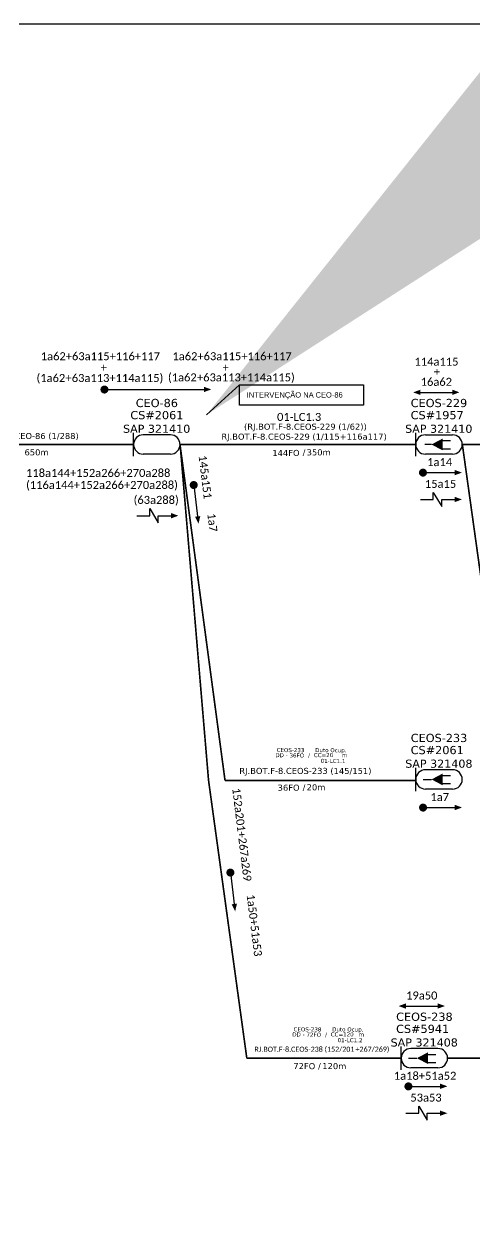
# Model space of a CAD drawing. Extents: x -4 to 1788, y 1 to 595.
# Drawn here: x 337.1 to 448.5, y 298.3 to 595.3 of the extents above; entities that cross this region are included whole.
import ezdxf
from ezdxf.enums import TextEntityAlignment as Align

# ---------------------------------------------------------------- set-up
doc = ezdxf.new("R2010")
doc.units = 0
doc.layers.add('10.4-Postes', color=1, linetype='Continuous', lineweight=0)
doc.layers.add('40.1-ETIQUETAS', color=1, linetype='Continuous', lineweight=20)
for name, color, linetype in [('20.4-CEOS', 1, 'Continuous'), ('20.5-CABO AÉREO', 1, 'Continuous'), ('label_cabos', 7, 'Continuous'), ('SETA', 7, 'Continuous')]:
    doc.layers.add(name, color=color, linetype=linetype)
doc.styles.add('ARIAL', font='arial.ttf')
doc.styles.add('MtXpl_Calibri', font='calibri.ttf')
doc.styles.add('ROMANS', font='romans.shx')
doc.styles.add('siredit', font='verdana.ttf')
doc.dimstyles.new('CL', dxfattribs={"dimtxt": 1, "dimasz": 2, "dimexe": 0.18, "dimexo": 0.0625, "dimgap": 0.09, "dimtad": 0, "dimdec": 0, "dimrnd": 1, "dimzin": 0, "dimdsep": 46, "dimtxsty": 'siredit', "dimblk": 'NONE', "dimcen": 0, "dimse1": 1, "dimse2": 1, "dimsd1": 1, "dimsd2": 1, "dimclrt": 7, "dimadec": 0, "dimazin": 0, "dimtfac": 1, "dimtdec": 0, "dimtofl": 0, "dimtmove": 0, "dimatfit": 3, "dimfxl": 0, "dimtolj": 1, "dimtzin": 0, "dimarcsym": 0})

# ---------------------------------------------------------------- blocks, each defined once
blk = doc.blocks.new('_None')
blk = doc.blocks.new('Inst CB DT OCUP CFOA-SM-DD-S-36')
at = {"layer": 'label_cabos', "color": 0, "style": 'siredit'}
for tag, flags, p in [('ID_ATIVIDADE', 3, (1.31, 2.67)), ('FATOR', 1, (11.56, 2.55))]:
    blk.add_attdef(tag, text='', height=1, rotation=359.69, dxfattribs=dict(at, flags=flags)).set_placement(p, align=Align.MIDDLE_CENTER)
for tag, p in [('TIPO_CABO', (1.11, 0)), ('DESTINO_CABO', (3.13, 1.26)), ('CABO', (4.69, -0.05)), ('/', (7.71, -0.05)), ('LANCE', (10.41, 0.02)), ('TIPO_CABO', (13.11, 1.24)), ('UND', (16.46, 0)), ('FID', (13.65, -1.41))]:
    blk.add_attdef(tag, text='', height=1, rotation=359.69, dxfattribs=at).set_placement(p, align=Align.MIDDLE_CENTER)
blk.add_attdef('QTDE', (11.93, -0.45), '', height=1, rotation=359.69, dxfattribs=at)
blk = doc.blocks.new('Inst CB DT OCUP CFOA-SM-DD-S-72')
at = {"layer": 'label_cabos', "color": 0, "style": 'siredit'}
for tag, flags, p in [('ID_ATIVIDADE', 3, (1.31, 2.67)), ('FATOR', 1, (11.56, 2.55))]:
    blk.add_attdef(tag, text='', height=1, rotation=359.69, dxfattribs=dict(at, flags=flags)).set_placement(p, align=Align.MIDDLE_CENTER)
for tag, p in [('TIPO_CABO', (1.11, 0)), ('DESTINO_CABO', (3.13, 1.26)), ('CABO', (4.69, -0.05)), ('/', (7.71, -0.05)), ('LANCE', (10.41, 0.02)), ('TIPO_CABO', (13.11, 1.24)), ('UND', (16.46, 0)), ('FID', (13.65, -1.41))]:
    blk.add_attdef(tag, text='', height=1, rotation=359.69, dxfattribs=at).set_placement(p, align=Align.MIDDLE_CENTER)
blk.add_attdef('QTDE', (11.93, -0.45), '', height=1, rotation=359.69, dxfattribs=at)
blk = doc.blocks.new('*U100')
at = {"color": 3}
blk.add_lwpolyline([(0.0000405, 0.000041), (0.0001936, 0.000041), (0.0001936, 0.0000158), (0.0000405, 0.0000158)], close=True, dxfattribs=at)
at = {"color": 3, "style": 'ARIAL'}
blk.add_attdef('SERVIÇO_EM_EMENDA_EXIST', text='', height=0.00000666, dxfattribs=at).set_placement((0.0001321, 0.0000254), align=Align.RIGHT)
blk.add_attdef('FID', (0.0001344, 0.0000254), '', height=0.00000666, dxfattribs=at)
at = {"layer": '10.4-Postes', "lineweight": 0, "style": 'ROMANS'}
for tag, p, flags in [('ID_ATIVIDADE', (-0.0000068, -0.0000086), 3), ('QTDE', (-0.000006, -0.000014), 3), ('FATOR', (-0.0000019, -0.0000113), 1)]:
    blk.add_attdef(tag, p, '', height=0.00000209, dxfattribs=dict(at, flags=flags))
at = {"color": 3}
blk.add_leader([(-0.0000002, 0.0000042), (0.0000405, 0.000041)], dimstyle='CL', override={"dimgap": 0.09, "dimtad": 0}, dxfattribs=at)

msp = doc.modelspace()

# ---------------------------------------------------------------- linework, layer by layer
at = {"color": 7}
msp.add_lwpolyline([(-3.83, 595.26), (837.17, 595.26), (837.17, 1.26), (-3.83, 1.26)], close=True, dxfattribs=at)
at = {"color": 0, "const_width": 0.99}
for points in [[(356.44, 504.79, 1), (357.43, 504.79, 1)], [(435.17, 484.22, 1), (436.16, 484.22, 1)], [(378.94, 481.65, 1), (379.06, 480.66, 1)], [(435.19, 401.32, 1), (436.18, 401.32, 1)], [(388, 385.73, 1), (388.12, 384.74, 1)], [(431.57, 332.32, 1), (432.56, 332.32, 1)]]:
    msp.add_lwpolyline(points, format="xyb", close=True, dxfattribs=at)
at = {"color": 0}
for points in [[(438.22, 477.58), (438.22, 479.33), (440.31, 475.83), (440.32, 477.58)], [(368.14, 473.56), (368.14, 475.31), (370.24, 471.82), (370.24, 473.56)], [(434.62, 325.68), (434.62, 327.43), (436.71, 323.94), (436.71, 325.68)]]:
    msp.add_lwpolyline(points, dxfattribs=at)
at = {"layer": '20.4-CEOS', "color": 5}
for p, q in [((373.24, 493.58), (366.53, 493.58)), ((436.26, 493.58), (442.97, 493.58)), ((373.24, 488.8), (366.53, 488.8)), ((442.97, 488.8), (436.26, 488.8))]:
    msp.add_line(p, q, dxfattribs=at)
at = {"layer": '20.4-CEOS', "color": 8}
for p, q in [((442.99, 410.69), (436.28, 410.69)), ((442.99, 405.9), (436.28, 405.9)), ((439.37, 341.69), (432.66, 341.69)), ((439.37, 336.9), (432.66, 336.9))]:
    msp.add_line(p, q, dxfattribs=at)
at = {"layer": '20.4-CEOS', "color": 5}
for points in [[(364.14, 488.3), (364.14, 494.08)], [(433.87, 488.3), (433.87, 494.08)], [(437.76, 491.19), (436.15, 491.19)], [(440.41, 492.14), (442.45, 492.14)], [(440.41, 490.15), (442.45, 490.15)]]:
    msp.add_lwpolyline(points, dxfattribs=at)
msp.add_lwpolyline([(437.76, 491.19, 0, 2.95, 0), (440.54, 491.19, 2.95, 2.95, 0)], format="xyseb", dxfattribs=at)
at = {"layer": '20.4-CEOS', "color": 8}
for points in [[(433.88, 405.41), (433.88, 411.18)], [(435.74, 408.29), (437.78, 408.29)], [(440.43, 409.24), (442.47, 409.24)], [(440.43, 407.25), (442.47, 407.25)], [(430.27, 336.41), (430.27, 342.18)], [(432.12, 339.3), (434.16, 339.3)], [(436.81, 340.24), (438.85, 340.24)], [(436.81, 338.25), (438.85, 338.25)]]:
    msp.add_lwpolyline(points, dxfattribs=at)
for points in [[(437.78, 408.29, 0, 2.95, 0), (440.55, 408.29, 2.95, 2.95, 0)], [(434.16, 339.3, 0, 2.95, 0), (436.93, 339.3, 2.95, 2.95, 0)]]:
    msp.add_lwpolyline(points, format="xyseb", dxfattribs=at)
at = {"layer": '20.4-CEOS', "color": 5}
for centre, start, end in [((366.53, 491.19), 90, 270), ((373.24, 491.19), 270, 90), ((436.26, 491.19), 90, 270), ((442.97, 491.19), 270, 90)]:
    msp.add_arc(centre, 2.39, start, end, dxfattribs=at)
at = {"layer": '20.4-CEOS', "color": 8}
for centre, start, end in [((436.28, 408.29), 90, 270), ((442.99, 408.29), 270, 90), ((432.66, 339.3), 90, 270), ((439.37, 339.3), 270, 90)]:
    msp.add_arc(centre, 2.39, start, end, dxfattribs=at)
at = {"layer": '20.5-CABO AÉREO', "color": 7, "ltscale": 50, "const_width": 0.4}
for points in [[(375.64, 491.19), (375.61, 491.19), (386.74, 408.01)], [(375.64, 491.19), (382.67, 408.01), (392.12, 339.3)], [(375.64, 491.19), (382.67, 408.01), (392.12, 339.3)], [(445.37, 491.19), (507.59, 491.19)], [(386.74, 408.01), (433.88, 408.01)], [(392.12, 339.3), (430.27, 339.3)], [(441.77, 339.3), (500.13, 339.3)]]:
    msp.add_lwpolyline(points, dxfattribs=at)
at = {"layer": '20.5-CABO AÉREO', "color": 5, "ltscale": 50, "const_width": 0.4}
msp.add_lwpolyline([(445.43, 491.19), (445.4, 491.19), (452.49, 440.31)], dxfattribs=at)
at = {"layer": '40.1-ETIQUETAS', "color": 7, "const_width": 0.4}
msp.add_lwpolyline([(305.88, 491.19), (364.14, 491.19)], dxfattribs=at)
at = {"layer": '40.1-ETIQUETAS', "color": 5, "const_width": 0.4}
msp.add_lwpolyline([(375.61, 491.19), (433.87, 491.19)], dxfattribs=at)
at = {"layer": 'SETA', "color": 0}
for points in [[(356.94, 504.79), (382.2, 504.79)], [(435.05, 504.09), (443.56, 504.09)], [(435.67, 484.22), (444.18, 484.22)], [(379, 481.15), (380.04, 472.71)], [(435.06, 477.58), (438.22, 477.58)], [(440.32, 477.58), (443.48, 477.58)], [(364.98, 473.56), (368.14, 473.56)], [(370.24, 473.56), (373.4, 473.56)], [(435.68, 401.32), (444.19, 401.32)], [(388.06, 385.24), (389.1, 376.79)], [(431.45, 352.2), (439.96, 352.2)], [(432.06, 332.32), (440.57, 332.32)], [(431.46, 325.68), (434.62, 325.68)], [(436.71, 325.68), (439.88, 325.68)]]:
    msp.add_lwpolyline(points, dxfattribs=at)
for points in [[(381.51, 505.47), (383.33, 504.81), (381.51, 504.15)], [(435.05, 504.75), (433.24, 504.09), (435.05, 503.43)], [(442.88, 504.76), (444.69, 504.1), (442.88, 503.44)], [(443.49, 484.89), (445.31, 484.23), (443.49, 483.57)], [(443.48, 478.24), (445.29, 477.58), (443.48, 476.92)], [(373.4, 474.22), (375.21, 473.56), (373.4, 472.9)], [(380.62, 473.47), (380.19, 471.59), (379.31, 473.31)], [(443.51, 402), (445.32, 401.34), (443.51, 400.68)], [(389.69, 377.55), (389.25, 375.67), (388.38, 377.39)], [(431.45, 352.86), (429.63, 352.2), (431.45, 351.54)], [(439.28, 352.87), (441.09, 352.21), (439.28, 351.55)], [(439.89, 333), (441.71, 332.34), (439.89, 331.68)], [(439.88, 326.34), (441.69, 325.68), (439.88, 325.02)]]:
    msp.add_solid(points, dxfattribs=at)

# ---------------------------------------------------------------- block references
at = {"color": 0, "lineweight": 0, "xscale": 199999.9999999376, "yscale": 199999.9999999376, "zscale": 199999.9999999376}
msp.add_blockref('*U100', (382.23, 497.72), dxfattribs=at).add_auto_attribs({'SERVIÇO_EM_EMENDA_EXIST': 'INTERVENÇÃO NA', 'FID': 'CEO-86'})
at = {"color": 7, "lineweight": 0}
ref = msp.add_blockref('Inst CB DT OCUP CFOA-SM-DD-S-36', (399.8, 414.28), dxfattribs=at)
ref.add_attrib('DESTINO_CABO', 'CEOS-233', dxfattribs={"layer": 'label_cabos', "color": 0, "height": 1, "rotation": 359.69, "style": 'siredit'}).set_placement((402.93, 415.55), align=Align.MIDDLE_CENTER)
ref.add_attrib('TIPO_CABO', 'Duto Ocup.', dxfattribs={"layer": 'label_cabos', "color": 0, "height": 1, "rotation": 359.69, "style": 'siredit'}).set_placement((412.9, 415.53), align=Align.MIDDLE_CENTER)
ref.add_attrib('/', '/', dxfattribs={"layer": 'label_cabos', "color": 0, "height": 1, "rotation": 359.69, "style": 'siredit'}).set_placement((407.51, 414.23), align=Align.MIDDLE_CENTER)
ref.add_attrib('FID', '01-LC1.1', dxfattribs={"layer": 'label_cabos', "color": 0, "height": 1, "rotation": 359.69, "style": 'siredit'}).set_placement((413.44, 412.87), align=Align.MIDDLE_CENTER)
ref.add_attrib('LANCE', 'CC=', dxfattribs={"layer": 'label_cabos', "color": 0, "height": 1, "rotation": 359.69, "style": 'siredit'}).set_placement((410.21, 414.3), align=Align.MIDDLE_CENTER)
ref.add_attrib('UND', 'm', dxfattribs={"layer": 'label_cabos', "color": 0, "height": 1, "rotation": 359.69, "style": 'siredit'}).set_placement((416.26, 414.28), align=Align.MIDDLE_CENTER)
ref.add_attrib('CABO', '36FO', dxfattribs={"layer": 'label_cabos', "color": 0, "height": 1, "rotation": 359.69, "style": 'siredit'}).set_placement((404.48, 414.23), align=Align.MIDDLE_CENTER)
ref.add_attrib('TIPO_CABO', 'DD - ', dxfattribs={"layer": 'label_cabos', "color": 0, "height": 1, "rotation": 359.69, "style": 'siredit'}).set_placement((400.91, 414.28), align=Align.MIDDLE_CENTER)
ref.add_attrib('QTDE', '20', (411.73, 413.83), dxfattribs={"layer": 'label_cabos', "color": 0, "height": 1, "rotation": 359.69, "style": 'siredit'})
at = {"color": 6, "lineweight": 0}
ref = msp.add_blockref('Inst CB DT OCUP CFOA-SM-DD-S-72', (403.98, 345.16), dxfattribs=at)
ref.add_attrib('DESTINO_CABO', 'CEOS-238', dxfattribs={"layer": 'label_cabos', "color": 0, "height": 1, "rotation": 359.69, "style": 'siredit'}).set_placement((407.12, 346.43), align=Align.MIDDLE_CENTER)
ref.add_attrib('TIPO_CABO', 'Duto Ocup.', dxfattribs={"layer": 'label_cabos', "color": 0, "height": 1, "rotation": 359.69, "style": 'siredit'}).set_placement((417.09, 346.41), align=Align.MIDDLE_CENTER)
ref.add_attrib('/', '/', dxfattribs={"layer": 'label_cabos', "color": 0, "height": 1, "rotation": 359.69, "style": 'siredit'}).set_placement((411.7, 345.11), align=Align.MIDDLE_CENTER)
ref.add_attrib('FID', '01-LC1.2', dxfattribs={"layer": 'label_cabos', "color": 0, "height": 1, "rotation": 359.69, "style": 'siredit'}).set_placement((417.63, 343.75), align=Align.MIDDLE_CENTER)
ref.add_attrib('LANCE', 'CC=', dxfattribs={"layer": 'label_cabos', "color": 0, "height": 1, "rotation": 359.69, "style": 'siredit'}).set_placement((414.39, 345.18), align=Align.MIDDLE_CENTER)
ref.add_attrib('UND', 'm', dxfattribs={"layer": 'label_cabos', "color": 0, "height": 1, "rotation": 359.69, "style": 'siredit'}).set_placement((420.45, 345.16), align=Align.MIDDLE_CENTER)
ref.add_attrib('CABO', '72FO', dxfattribs={"layer": 'label_cabos', "color": 0, "height": 1, "rotation": 359.69, "style": 'siredit'}).set_placement((408.67, 345.11), align=Align.MIDDLE_CENTER)
ref.add_attrib('TIPO_CABO', 'DD - ', dxfattribs={"layer": 'label_cabos', "color": 0, "height": 1, "rotation": 359.69, "style": 'siredit'}).set_placement((405.1, 345.16), align=Align.MIDDLE_CENTER)
ref.add_attrib('QTDE', '120', (415.91, 344.71), dxfattribs={"layer": 'label_cabos', "color": 0, "height": 1, "rotation": 359.69, "style": 'siredit'})

# ---------------------------------------------------------------- texts
at = {"color": 1, "style": 'MtXpl_Calibri'}
for s, p in [('1a62+63a115+116+117', (341.2, 512.04)), ('1a62+63a115+116+117', (373.74, 512.04)), ('+', (355.98, 509.22)), ('+', (386.13, 509.22)), ('118a144+152a266+270a288', (337.56, 483.16))]:
    msp.add_text(s, height=1.98, dxfattribs=at).set_placement(p)
at = {"color": 7, "style": 'MtXpl_Calibri'}
for s, p in [('114a115', (433.57, 510.7)), ('+', (438.36, 508.2))]:
    msp.add_text(s, height=1.98, dxfattribs=at).set_placement(p)
at = {"color": 5, "style": 'MtXpl_Calibri'}
for s, p in [('(1a62', (340.14, 506.65)), ('+63a113+114a115)', (347.32, 506.65)), ('(1a62', (372.63, 506.81)), ('+63a113+114a115)', (379.81, 506.81)), ('(116a144+152a266+270a288)', (337.56, 480.19))]:
    msp.add_text(s, height=1.98, dxfattribs=at).set_placement(p)
at = {"color": 0, "char_height": 1.98, "width": 25.1052, "attachment_point": 5}
for s, insert in [('{\\fCalibri|b0|i0|c0|p34;\\C7;16a62}', (438.97, 506.69)), ('{\\fCalibri|b0|i0|c0|p34;\\C7;1a14}', (439.79, 486.82)), ('{\\fCalibri|b0|i0|c0|p34;\\C7;15a15}', (440.01, 481.43)), ('{\\fCalibri|b0|i0|c0|p34;\\C7;1a7}', (439.81, 403.92)), ('{\\fCalibri|b0|i0|c0|p34;\\C7;19a50}', (435.37, 354.8)), ('{\\fCalibri|b0|i0|c0|p34;\\C7;1a18+51a52}', (436.19, 334.93)), ('{\\fCalibri|b0|i0|c0|p34;\\C7;53a53}', (436.41, 329.53))]:
    msp.add_mtext(s, dxfattribs=dict(at, insert=insert))
at = {"color": 3, "insert": (405.06, 498), "char_height": 1.98, "width": 25.1052, "attachment_point": 5}
msp.add_mtext('{\\fCalibri|b0|i0|c0|p34;\\C7;01-LC1.3}', dxfattribs=at)
at = {"color": 0, "char_height": 1.98, "width": 25.1052, "attachment_point": 5, "rotation": 277.0192}
for s, insert in [('{\\fCalibri|b0|i0|c0|p34;\\C7;145a151}', (381.83, 483.12)), ('{\\fCalibri|b0|i0|c0|p34;\\C7;1a7}', (383.6, 471.88)), ('{\\fCalibri|b0|i0|c0|p34;\\C7;1a50\\C0;+51a53}', (393.99, 372.18))]:
    msp.add_mtext(s, dxfattribs=dict(at, insert=insert))
at = {"color": 5, "insert": (369.72, 477.26), "char_height": 1.98, "width": 25.1052, "attachment_point": 5}
msp.add_mtext('{\\fCalibri|b0|i0|c0|p34;(63a288)}', dxfattribs=at)
at = {"color": 7, "insert": (390.9, 394.63), "char_height": 1.98, "width": 25.1052, "attachment_point": 5, "rotation": 277.0192}
msp.add_mtext('{\\fCalibri|b0|i0|c0|p34;\\C7;152a201\\C0;+267a269}', dxfattribs=at)
at = {"layer": '20.4-CEOS', "color": 7, "style": 'siredit'}
for s, height, p in [('CEO-86', 2.028, (369.89, 501.46)), ('CS#2061', 2.028, (369.89, 498.46)), ('SAP 321410', 2, (369.84, 495.08)), ('CEOS-233', 2.028, (439.63, 418.56)), ('CS#2061 ', 2.028, (439.63, 415.56)), ('SAP 321408', 2, (439.59, 412.19)), ('CEOS-238', 2.028, (436.02, 349.56)), ('CS#5941 ', 2.028, (436.02, 346.56)), ('SAP 321408', 2, (435.97, 343.19))]:
    msp.add_text(s, height=height, dxfattribs=at).set_placement(p, align=Align.MIDDLE_CENTER)
at = {"layer": '20.4-CEOS', "color": 5, "style": 'siredit'}
for s, height, p in [('CEOS-229', 2.028, (439.62, 501.46)), ('CS#1957 ', 2.028, (439.62, 498.46)), ('SAP 321410', 2, (439.57, 495.08))]:
    msp.add_text(s, height=height, dxfattribs=at).set_placement(p, align=Align.MIDDLE_CENTER)
at = {"layer": '20.5-CABO AÉREO', "color": 7, "style": 'MtXpl_Calibri'}
for s, height, p in [('RJ.BOT.F-8.CEOS-238 (152/201', 1.2672, (394.01, 340.88)), ('+267/269)', 1.267, (418.99, 340.88))]:
    msp.add_text(s, height=height, dxfattribs=at).set_placement(p)
at = {"layer": '40.1-ETIQUETAS', "color": 5, "style": 'siredit'}
msp.add_text('(RJ.BOT.F-8.CEOS-229 (1/62))', height=1.5, dxfattribs=at).set_placement((406.6, 495.6), align=Align.MIDDLE_CENTER)
at = {"layer": '40.1-ETIQUETAS', "color": 0, "style": 'siredit'}
msp.add_text('RJ.BOT.F-8.CEO-86 (1/288)', height=1.5, dxfattribs=at).set_placement((336.87, 493.29), align=Align.MIDDLE_CENTER)
at = {"layer": '40.1-ETIQUETAS', "color": 1, "style": 'siredit'}
msp.add_text('RJ.BOT.F-8.CEOS-229 (1/115+116a117) ', height=1.5, dxfattribs=at).set_placement((406.6, 493.13), align=Align.MIDDLE_CENTER)
at = {"layer": '40.1-ETIQUETAS', "color": 0, "style": 'siredit'}
for s, p in [('650m', (337.18, 489.24)), ('20m', (406.91, 406.34)), ('120m', (410.78, 337.34))]:
    msp.add_text(s, height=1.5, dxfattribs=at).set_placement(p, align=Align.MIDDLE_LEFT)
at = {"layer": '40.1-ETIQUETAS', "color": 1, "style": 'siredit'}
for s, p in [('144FO', (405.16, 489.1)), ('/', (406.61, 489.24))]:
    msp.add_text(s, height=1.5, dxfattribs=at).set_placement(p, align=Align.MIDDLE_RIGHT)
msp.add_text('350m', height=1.5, dxfattribs=at).set_placement((406.91, 489.24), align=Align.MIDDLE_LEFT)
at = {"layer": '40.1-ETIQUETAS', "color": 7, "style": 'siredit'}
msp.add_text('RJ.BOT.F-8.CEOS-233 (145/151)', height=1.5, dxfattribs=at).set_placement((406.6, 410.4), align=Align.MIDDLE_CENTER)
msp.add_text('36FO', height=1.5, dxfattribs=at).set_placement((405.16, 406.24), align=Align.MIDDLE_RIGHT)
at = {"layer": '40.1-ETIQUETAS', "color": 0, "style": 'siredit'}
for s, p in [('/', (406.61, 406.34)), ('72FO', (409.04, 337.33)), ('/', (410.42, 337.38))]:
    msp.add_text(s, height=1.5, dxfattribs=at).set_placement(p, align=Align.MIDDLE_RIGHT)

doc.saveas('drawing.dxf')
